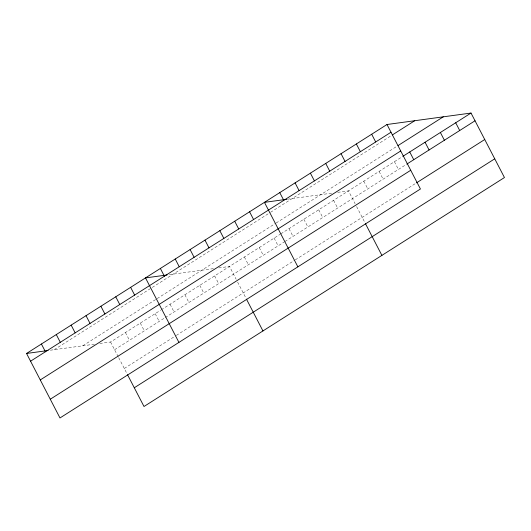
<?xml version="1.0" encoding="UTF-8"?>
<svg xmlns="http://www.w3.org/2000/svg" width="531" height="531" viewBox="0 0 531 531"><rect width="100%" height="100%" fill="white"/><g stroke="black" fill="none" stroke-linecap="round" stroke-linejoin="round"><path stroke-width="0.4" stroke-dasharray="2.65 1.99" d="M54.275 349.677L151.6 287.862M152.271 287.43L269.867 212.732M270.544 212.307L391.745 135.319M82.843 345.781L156.512 298.993M157.183 298.561L275.456 223.432M276.133 223.007L396.637 146.463M99.788 343.471L110.567 342.004L160.581 310.23M161.258 309.805L280.209 234.251M280.879 233.819L402.08 156.831M114.577 349.737L164.59 317.969M165.267 317.538L284.218 241.983M284.895 241.559L406.096 164.57M124.287 368.468L175.655 335.844M176.325 335.413L294.599 260.283M295.276 259.858L416.496 182.856M287.55 199.198L332.293 193.098M337.683 192.361L348.469 190.888L355.093 203.672M169.376 274.646L213.343 268.653M218.732 267.916L229.518 266.443L236.142 279.226M50.425 350.208L94.399 344.207M394.42 161.696L398.436 169.435M379.101 171.427L383.116 179.166M363.788 181.157L367.797 188.897M356.586 206.552L365.043 222.867M333.594 200.333L337.61 208.072M318.726 209.778L322.742 217.518M303.858 219.223L307.874 226.963M288.99 228.669L292.999 236.401M274.122 238.114L278.131 245.846M259.254 247.559L263.263 255.292M244.386 257.004L248.395 264.737M237.636 282.107L245.74 297.738M214.65 275.888L218.659 283.627M199.782 285.333L203.791 293.072M184.914 294.778L188.923 302.517M170.046 304.223L174.055 311.962M155.171 313.668L159.187 321.408M140.303 323.113L144.319 330.846M125.435 332.559L129.451 340.291M110.567 342.004L118.313 356.945M118.685 357.662L127.148 373.983"/><path stroke-width="0.8" d="M386.999 124.506L420.433 188.996L59.983 417.957L26.55 353.46L386.999 124.506L471.017 113.043L504.45 177.54L144.001 406.494L127.506 374.674M30.559 361.199L391.008 132.239M392.442 134.874L414.724 120.723M398.031 145.574L443.292 116.827M40.27 379.93L400.719 150.97M402.777 156.393L471.017 113.043M406.792 164.125L475.033 120.783M50.272 399.226L410.722 170.272M416.496 182.856L484.737 139.514M134.29 387.769L494.739 158.809M286.78 199.304L264.445 202.351L297.878 266.847M167.066 274.965L145.501 277.905L178.927 342.402M26.55 353.46L48.115 350.52M455.698 122.774L459.713 130.513M440.378 132.504L444.394 140.244M425.059 142.235L429.075 149.974M409.74 151.966L413.755 159.705M371.68 134.237L375.689 141.969M356.361 143.967L360.37 151.7M341.041 153.698L345.05 161.431M365.401 223.558L381.895 255.384M325.722 163.429L329.731 171.161M310.403 173.159L314.412 180.892M295.083 182.89L299.092 190.622M279.764 192.62L283.78 200.353M249.577 211.796L253.586 219.529M234.709 221.241L238.718 228.974M219.841 230.68L223.85 238.419M246.45 299.112L262.951 330.939M204.973 240.125L208.982 247.864M190.105 249.57L194.114 257.309M175.237 259.015L179.246 266.754M160.369 268.46L164.378 276.2M130.633 287.351L134.642 295.083M115.758 296.796L119.774 304.529M100.89 306.241L104.906 313.974M86.022 315.686L90.038 323.419M71.154 325.125L75.163 332.864M56.286 334.57L60.295 342.309M41.418 344.015L45.427 351.754"/></g></svg>
